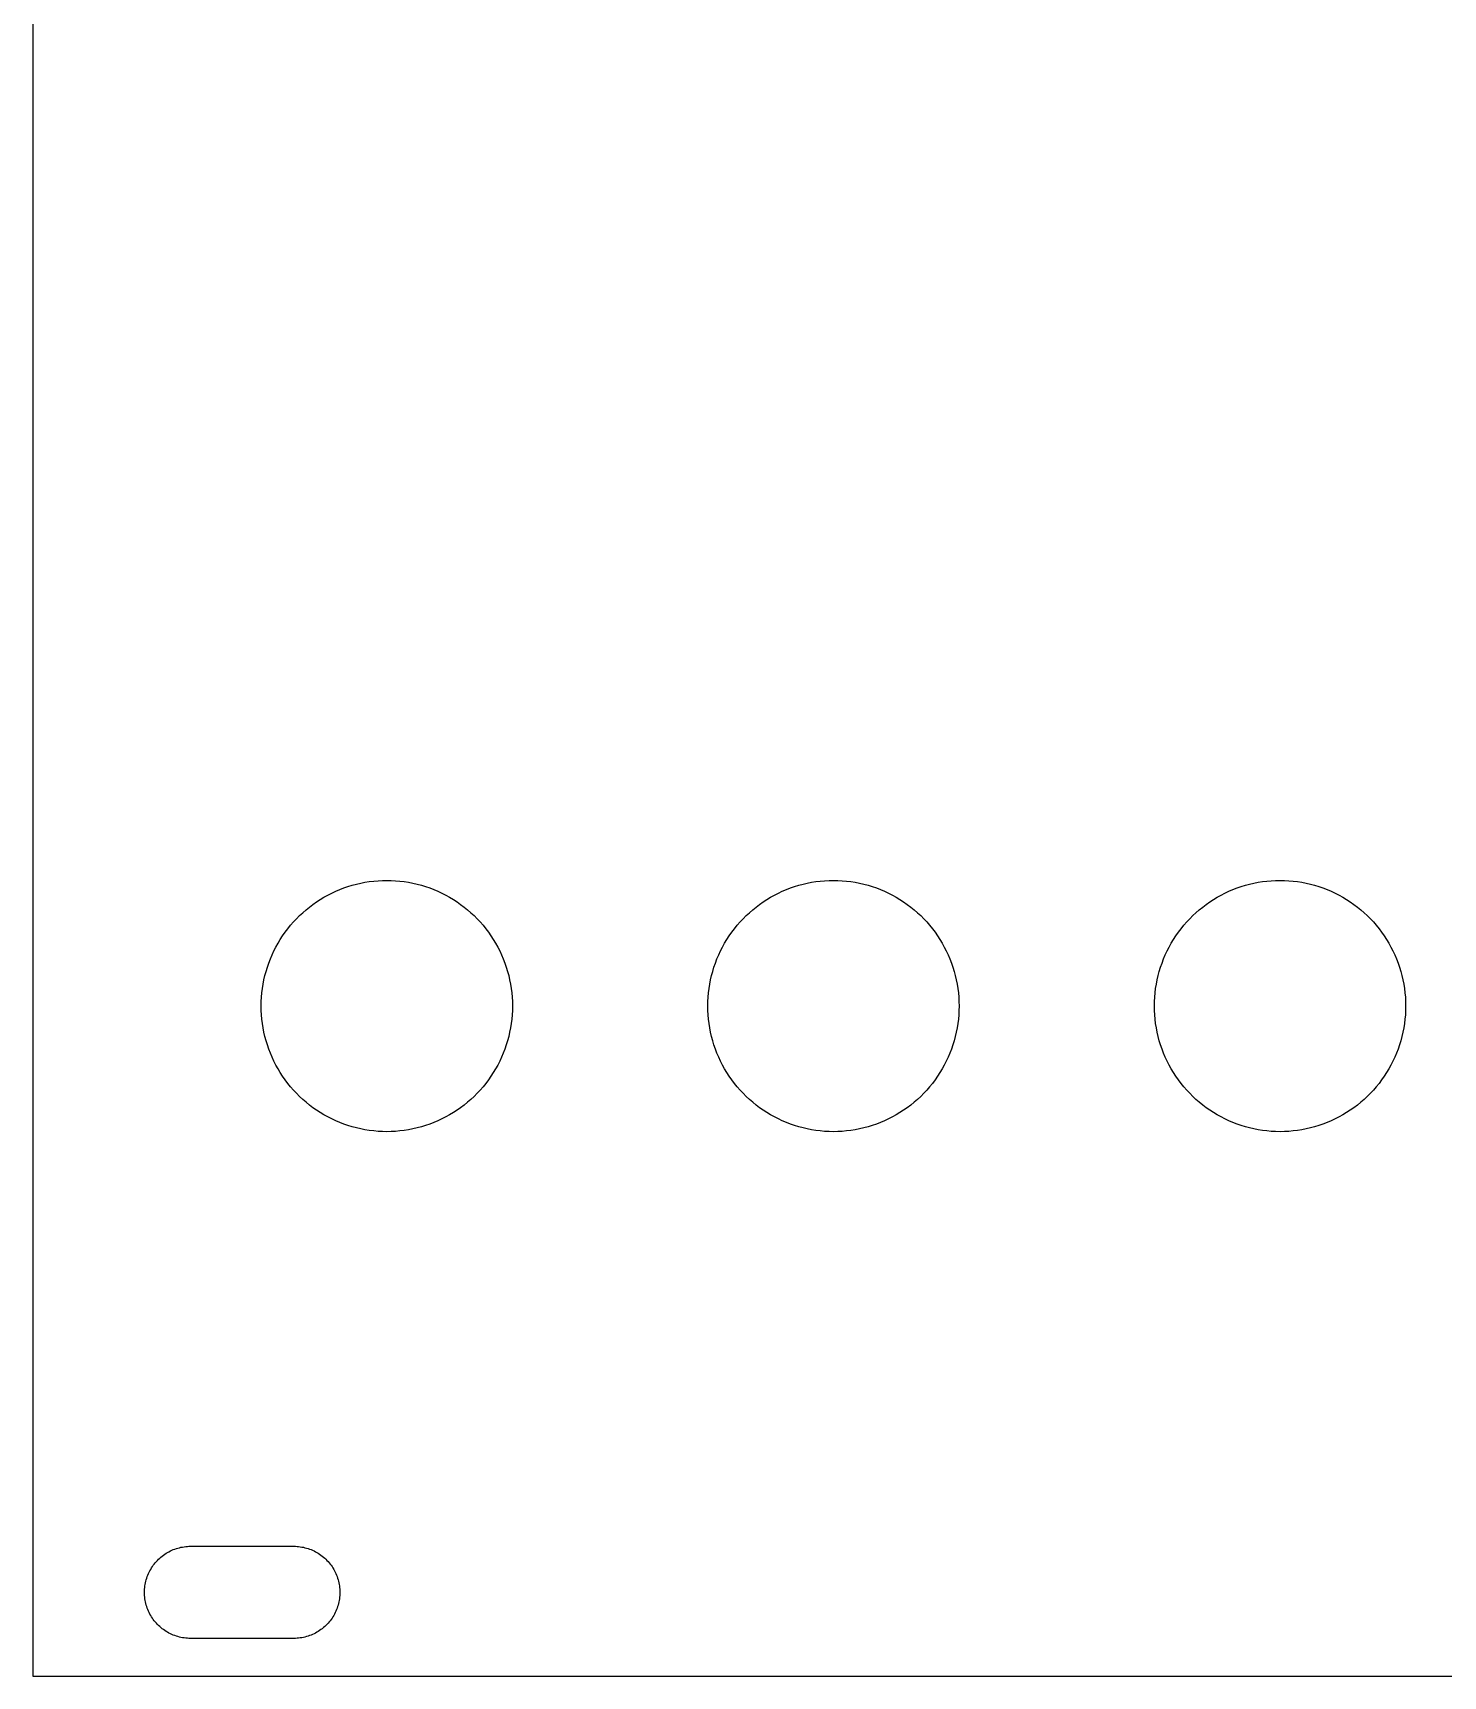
# Model space of a CAD drawing. Header units: metres. Extents: x 0 to 213, y 0 to 128.
# Drawn here: x 0 to 50.5, y 0 to 58.9 of the extents above; entities that cross this region are included whole.
import ezdxf

# ---------------------------------------------------------------- set-up
doc = ezdxf.new("R2010")
doc.units = ezdxf.units.M

msp = doc.modelspace()

# ---------------------------------------------------------------- linework, layer by layer
for p, q in [((0, 128.5), (0, 0)), ((11.1409, 28.2286), (11.2894, 28.2798)), ((11.2894, 28.2798), (11.4396, 28.3257)), ((11.4396, 28.3257), (11.5913, 28.3663)), ((11.5913, 28.3663), (11.7444, 28.4017)), ((11.7444, 28.4017), (11.8986, 28.4316)), ((11.8986, 28.4316), (12.0537, 28.4562)), ((12.0537, 28.4562), (12.2096, 28.4753)), ((12.2096, 28.4753), (12.3661, 28.489)), ((12.3661, 28.489), (12.5229, 28.4973)), ((12.5229, 28.4973), (12.68, 28.5)), ((12.68, 28.5), (12.837, 28.4973)), ((12.837, 28.4973), (12.9939, 28.489)), ((12.9939, 28.489), (13.1504, 28.4753)), ((13.1504, 28.4753), (13.3063, 28.4562)), ((13.3063, 28.4562), (13.4614, 28.4316)), ((13.4614, 28.4316), (13.6156, 28.4017)), ((13.6156, 28.4017), (13.7686, 28.3663)), ((13.7686, 28.3663), (13.9204, 28.3257)), ((13.9204, 28.3257), (14.0706, 28.2798)), ((14.0706, 28.2798), (14.2191, 28.2286)), ((27.1409, 28.2286), (27.2894, 28.2798)), ((27.2894, 28.2798), (27.4396, 28.3257)), ((27.4396, 28.3257), (27.5913, 28.3663)), ((27.5913, 28.3663), (27.7444, 28.4017)), ((27.7444, 28.4017), (27.8986, 28.4316)), ((27.8986, 28.4316), (28.0537, 28.4562)), ((28.0537, 28.4562), (28.2096, 28.4753)), ((28.2096, 28.4753), (28.3661, 28.489)), ((28.3661, 28.489), (28.5229, 28.4973)), ((28.5229, 28.4973), (28.68, 28.5)), ((28.68, 28.5), (28.837, 28.4973)), ((28.837, 28.4973), (28.9939, 28.489)), ((28.9939, 28.489), (29.1504, 28.4753)), ((29.1504, 28.4753), (29.3063, 28.4562)), ((29.3063, 28.4562), (29.4614, 28.4316)), ((29.4614, 28.4316), (29.6156, 28.4017)), ((29.6156, 28.4017), (29.7686, 28.3663)), ((29.7686, 28.3663), (29.9204, 28.3257)), ((29.9204, 28.3257), (30.0706, 28.2798)), ((30.0706, 28.2798), (30.2191, 28.2286)), ((43.1409, 28.2286), (43.2894, 28.2798)), ((43.2894, 28.2798), (43.4396, 28.3257)), ((43.4396, 28.3257), (43.5913, 28.3663)), ((43.5913, 28.3663), (43.7444, 28.4017)), ((43.7444, 28.4017), (43.8986, 28.4316)), ((43.8986, 28.4316), (44.0537, 28.4562)), ((44.0537, 28.4562), (44.2096, 28.4753)), ((44.2096, 28.4753), (44.3661, 28.489)), ((44.3661, 28.489), (44.5229, 28.4973)), ((44.5229, 28.4973), (44.68, 28.5)), ((44.68, 28.5), (44.837, 28.4973)), ((44.837, 28.4973), (44.9939, 28.489)), ((44.9939, 28.489), (45.1504, 28.4753)), ((45.1504, 28.4753), (45.3063, 28.4562)), ((45.3063, 28.4562), (45.4614, 28.4316)), ((45.4614, 28.4316), (45.6156, 28.4017)), ((45.6156, 28.4017), (45.7686, 28.3663)), ((45.7686, 28.3663), (45.9204, 28.3257)), ((45.9204, 28.3257), (46.0706, 28.2798)), ((46.0706, 28.2798), (46.2191, 28.2286)), ((10.035, 27.6406), (10.1636, 27.7307)), ((10.1636, 27.7307), (10.2954, 27.8162)), ((10.2954, 27.8162), (10.43, 27.8971)), ((10.43, 27.8971), (10.5674, 27.9733)), ((10.5674, 27.9733), (10.7073, 28.0446)), ((10.7073, 28.0446), (10.8497, 28.1109)), ((10.8497, 28.1109), (10.9943, 28.1723)), ((10.9943, 28.1723), (11.1409, 28.2286)), ((14.2191, 28.2286), (14.3657, 28.1723)), ((14.3657, 28.1723), (14.5103, 28.1109)), ((14.5103, 28.1109), (14.6527, 28.0446)), ((14.6527, 28.0446), (14.7926, 27.9733)), ((14.7926, 27.9733), (14.93, 27.8971)), ((14.93, 27.8971), (15.0646, 27.8162)), ((15.0646, 27.8162), (15.1964, 27.7307)), ((15.1964, 27.7307), (15.325, 27.6406)), ((26.035, 27.6406), (26.1636, 27.7307)), ((26.1636, 27.7307), (26.2954, 27.8162)), ((26.2954, 27.8162), (26.43, 27.8971)), ((26.43, 27.8971), (26.5674, 27.9733)), ((26.5674, 27.9733), (26.7073, 28.0446)), ((26.7073, 28.0446), (26.8497, 28.1109)), ((26.8497, 28.1109), (26.9943, 28.1723)), ((26.9943, 28.1723), (27.1409, 28.2286)), ((30.2191, 28.2286), (30.3657, 28.1723)), ((30.3657, 28.1723), (30.5103, 28.1109)), ((30.5103, 28.1109), (30.6527, 28.0446)), ((30.6527, 28.0446), (30.7926, 27.9733)), ((30.7926, 27.9733), (30.93, 27.8971)), ((30.93, 27.8971), (31.0646, 27.8162)), ((31.0646, 27.8162), (31.1964, 27.7307)), ((31.1964, 27.7307), (31.325, 27.6406)), ((42.035, 27.6406), (42.1636, 27.7307)), ((42.1636, 27.7307), (42.2954, 27.8162)), ((42.2954, 27.8162), (42.43, 27.8971)), ((42.43, 27.8971), (42.5674, 27.9733)), ((42.5674, 27.9733), (42.7073, 28.0446)), ((42.7073, 28.0446), (42.8497, 28.1109)), ((42.8497, 28.1109), (42.9943, 28.1723)), ((42.9943, 28.1723), (43.1409, 28.2286)), ((46.2191, 28.2286), (46.3657, 28.1723)), ((46.3657, 28.1723), (46.5103, 28.1109)), ((46.5103, 28.1109), (46.6527, 28.0446)), ((46.6527, 28.0446), (46.7926, 27.9733)), ((46.7926, 27.9733), (46.93, 27.8971)), ((46.93, 27.8971), (47.0646, 27.8162)), ((47.0646, 27.8162), (47.1964, 27.7307)), ((47.1964, 27.7307), (47.325, 27.6406)), ((9.33585, 27.0111), (9.44296, 27.126)), ((9.44296, 27.126), (9.55403, 27.237)), ((9.55403, 27.237), (9.6689, 27.3441)), ((9.6689, 27.3441), (9.78745, 27.4472)), ((9.78745, 27.4472), (9.90952, 27.546)), ((9.90952, 27.546), (10.035, 27.6406)), ((15.325, 27.6406), (15.4505, 27.546)), ((15.4505, 27.546), (15.5725, 27.4472)), ((15.5725, 27.4472), (15.6911, 27.3441)), ((15.6911, 27.3441), (15.806, 27.237)), ((15.806, 27.237), (15.917, 27.126)), ((15.917, 27.126), (16.0241, 27.0111)), ((25.3358, 27.0111), (25.443, 27.126)), ((25.443, 27.126), (25.554, 27.237)), ((25.554, 27.237), (25.6689, 27.3441)), ((25.6689, 27.3441), (25.7874, 27.4472)), ((25.7874, 27.4472), (25.9095, 27.546)), ((25.9095, 27.546), (26.035, 27.6406)), ((31.325, 27.6406), (31.4505, 27.546)), ((31.4505, 27.546), (31.5725, 27.4472)), ((31.5725, 27.4472), (31.6911, 27.3441)), ((31.6911, 27.3441), (31.806, 27.237)), ((31.806, 27.237), (31.917, 27.126)), ((31.917, 27.126), (32.0241, 27.0111)), ((41.3358, 27.0111), (41.443, 27.126)), ((41.443, 27.126), (41.554, 27.237)), ((41.554, 27.237), (41.6689, 27.3441)), ((41.6689, 27.3441), (41.7874, 27.4472)), ((41.7874, 27.4472), (41.9095, 27.546)), ((41.9095, 27.546), (42.035, 27.6406)), ((47.325, 27.6406), (47.4505, 27.546)), ((47.4505, 27.546), (47.5725, 27.4472)), ((47.5725, 27.4472), (47.6911, 27.3441)), ((47.6911, 27.3441), (47.806, 27.237)), ((47.806, 27.237), (47.917, 27.126)), ((47.917, 27.126), (48.0241, 27.0111)), ((8.86378, 26.3846), (8.94933, 26.5164)), ((8.94933, 26.5164), (9.03941, 26.645)), ((9.03941, 26.645), (9.13394, 26.7705)), ((9.13394, 26.7705), (9.23279, 26.8925)), ((9.23279, 26.8925), (9.33585, 27.0111)), ((16.0241, 27.0111), (16.1272, 26.8925)), ((16.1272, 26.8925), (16.226, 26.7705)), ((16.226, 26.7705), (16.3206, 26.645)), ((16.3206, 26.645), (16.4107, 26.5164)), ((16.4107, 26.5164), (16.4962, 26.3846)), ((24.8638, 26.3846), (24.9493, 26.5164)), ((24.9493, 26.5164), (25.0394, 26.645)), ((25.0394, 26.645), (25.1339, 26.7705)), ((25.1339, 26.7705), (25.2328, 26.8925)), ((25.2328, 26.8925), (25.3358, 27.0111)), ((32.0241, 27.0111), (32.1272, 26.8925)), ((32.1272, 26.8925), (32.226, 26.7705)), ((32.226, 26.7705), (32.3206, 26.645)), ((32.3206, 26.645), (32.4107, 26.5164)), ((32.4107, 26.5164), (32.4962, 26.3846)), ((40.8638, 26.3846), (40.9493, 26.5164)), ((40.9493, 26.5164), (41.0394, 26.645)), ((41.0394, 26.645), (41.1339, 26.7705)), ((41.1339, 26.7705), (41.2328, 26.8925)), ((41.2328, 26.8925), (41.3358, 27.0111)), ((48.0241, 27.0111), (48.1272, 26.8925)), ((48.1272, 26.8925), (48.226, 26.7705)), ((48.226, 26.7705), (48.3206, 26.645)), ((48.3206, 26.645), (48.4107, 26.5164)), ((48.4107, 26.5164), (48.4962, 26.3846)), ((8.56905, 25.8303), (8.63542, 25.9727)), ((8.63542, 25.9727), (8.70673, 26.1126)), ((8.70673, 26.1126), (8.78288, 26.25)), ((8.78288, 26.25), (8.86378, 26.3846)), ((16.4962, 26.3846), (16.5771, 26.25)), ((16.5771, 26.25), (16.6533, 26.1126)), ((16.6533, 26.1126), (16.7246, 25.9727)), ((16.7246, 25.9727), (16.791, 25.8303)), ((24.569, 25.8303), (24.6354, 25.9727)), ((24.6354, 25.9727), (24.7067, 26.1126)), ((24.7067, 26.1126), (24.7829, 26.25)), ((24.7829, 26.25), (24.8638, 26.3846)), ((32.4962, 26.3846), (32.5771, 26.25)), ((32.5771, 26.25), (32.6533, 26.1126)), ((32.6533, 26.1126), (32.7246, 25.9727)), ((32.7246, 25.9727), (32.791, 25.8303)), ((40.569, 25.8303), (40.6354, 25.9727)), ((40.6354, 25.9727), (40.7067, 26.1126)), ((40.7067, 26.1126), (40.7829, 26.25)), ((40.7829, 26.25), (40.8638, 26.3846)), ((48.4962, 26.3846), (48.5771, 26.25)), ((48.5771, 26.25), (48.6533, 26.1126)), ((48.6533, 26.1126), (48.7246, 25.9727)), ((48.7246, 25.9727), (48.791, 25.8303)), ((8.35431, 25.2404), (8.40024, 25.3906)), ((8.40024, 25.3906), (8.45137, 25.5391)), ((8.45137, 25.5391), (8.50766, 25.6857)), ((8.50766, 25.6857), (8.56905, 25.8303)), ((16.791, 25.8303), (16.8523, 25.6857)), ((16.8523, 25.6857), (16.9086, 25.5391)), ((16.9086, 25.5391), (16.9597, 25.3906)), ((16.9597, 25.3906), (17.0057, 25.2404)), ((24.3543, 25.2404), (24.4002, 25.3906)), ((24.4002, 25.3906), (24.4514, 25.5391)), ((24.4514, 25.5391), (24.5077, 25.6857)), ((24.5077, 25.6857), (24.569, 25.8303)), ((32.791, 25.8303), (32.8523, 25.6857)), ((32.8523, 25.6857), (32.9086, 25.5391)), ((32.9086, 25.5391), (32.9597, 25.3906)), ((32.9597, 25.3906), (33.0057, 25.2404)), ((40.3543, 25.2404), (40.4002, 25.3906)), ((40.4002, 25.3906), (40.4514, 25.5391)), ((40.4514, 25.5391), (40.5077, 25.6857)), ((40.5077, 25.6857), (40.569, 25.8303)), ((48.791, 25.8303), (48.8523, 25.6857)), ((48.8523, 25.6857), (48.9086, 25.5391)), ((48.9086, 25.5391), (48.9597, 25.3906)), ((48.9597, 25.3906), (49.0057, 25.2404)), ((8.22379, 24.6263), (8.24835, 24.7814)), ((8.24835, 24.7814), (8.27834, 24.9356)), ((8.27834, 24.9356), (8.31366, 25.0886)), ((8.31366, 25.0886), (8.35431, 25.2404)), ((17.0057, 25.2404), (17.0463, 25.0886)), ((17.0463, 25.0886), (17.0816, 24.9356)), ((17.0816, 24.9356), (17.1116, 24.7814)), ((17.1116, 24.7814), (17.1362, 24.6263)), ((24.2238, 24.6263), (24.2484, 24.7814)), ((24.2484, 24.7814), (24.2783, 24.9356)), ((24.2783, 24.9356), (24.3137, 25.0886)), ((24.3137, 25.0886), (24.3543, 25.2404)), ((33.0057, 25.2404), (33.0463, 25.0886)), ((33.0463, 25.0886), (33.0817, 24.9356)), ((33.0817, 24.9356), (33.1116, 24.7814)), ((33.1116, 24.7814), (33.1362, 24.6263)), ((40.2238, 24.6263), (40.2484, 24.7814)), ((40.2484, 24.7814), (40.2783, 24.9356)), ((40.2783, 24.9356), (40.3137, 25.0886)), ((40.3137, 25.0886), (40.3543, 25.2404)), ((49.0057, 25.2404), (49.0463, 25.0886)), ((49.0463, 25.0886), (49.0817, 24.9356)), ((49.0817, 24.9356), (49.1116, 24.7814)), ((49.1116, 24.7814), (49.1362, 24.6263)), ((8.17999, 24), (8.18274, 24.157)), ((8.18274, 24.157), (8.19095, 24.3139)), ((8.19095, 24.3139), (8.20465, 24.4704)), ((8.20465, 24.4704), (8.22379, 24.6263)), ((17.1362, 24.6263), (17.1553, 24.4704)), ((17.1553, 24.4704), (17.169, 24.3139)), ((17.169, 24.3139), (17.1772, 24.157)), ((17.1772, 24.157), (17.18, 24)), ((24.18, 24), (24.1827, 24.157)), ((24.1827, 24.157), (24.1909, 24.3139)), ((24.1909, 24.3139), (24.2047, 24.4704)), ((24.2047, 24.4704), (24.2238, 24.6263)), ((33.1362, 24.6263), (33.1553, 24.4704)), ((33.1553, 24.4704), (33.169, 24.3139)), ((33.169, 24.3139), (33.1772, 24.157)), ((33.1772, 24.157), (33.18, 24)), ((40.18, 24), (40.1827, 24.157)), ((40.1827, 24.157), (40.191, 24.3139)), ((40.191, 24.3139), (40.2047, 24.4704)), ((40.2047, 24.4704), (40.2238, 24.6263)), ((49.1362, 24.6263), (49.1553, 24.4704)), ((49.1553, 24.4704), (49.169, 24.3139)), ((49.169, 24.3139), (49.1772, 24.157)), ((49.1772, 24.157), (49.18, 24)), ((8.18274, 23.8429), (8.17999, 24)), ((8.19095, 23.6861), (8.18274, 23.8429)), ((8.20465, 23.5296), (8.19095, 23.6861)), ((17.169, 23.6861), (17.1553, 23.5296)), ((17.1772, 23.8429), (17.169, 23.6861)), ((17.18, 24), (17.1772, 23.8429)), ((24.1827, 23.8429), (24.18, 24)), ((24.1909, 23.6861), (24.1827, 23.8429)), ((24.2047, 23.5296), (24.1909, 23.6861)), ((33.169, 23.6861), (33.1553, 23.5296)), ((33.1772, 23.8429), (33.169, 23.6861)), ((33.18, 24), (33.1772, 23.8429)), ((40.1827, 23.8429), (40.18, 24)), ((40.191, 23.6861), (40.1827, 23.8429)), ((40.2047, 23.5296), (40.191, 23.6861)), ((49.169, 23.6861), (49.1553, 23.5296)), ((49.1772, 23.8429), (49.169, 23.6861)), ((49.18, 24), (49.1772, 23.8429)), ((8.22379, 23.3737), (8.20465, 23.5296)), ((8.24835, 23.2186), (8.22379, 23.3737)), ((8.27834, 23.0644), (8.24835, 23.2186)), ((8.31366, 22.9113), (8.27834, 23.0644)), ((17.0816, 23.0644), (17.0463, 22.9113)), ((17.1116, 23.2186), (17.0816, 23.0644)), ((17.1362, 23.3737), (17.1116, 23.2186)), ((17.1553, 23.5296), (17.1362, 23.3737)), ((24.2238, 23.3737), (24.2047, 23.5296)), ((24.2484, 23.2186), (24.2238, 23.3737)), ((24.2783, 23.0644), (24.2484, 23.2186)), ((24.3137, 22.9113), (24.2783, 23.0644)), ((33.0817, 23.0644), (33.0463, 22.9113)), ((33.1116, 23.2186), (33.0817, 23.0644)), ((33.1362, 23.3737), (33.1116, 23.2186)), ((33.1553, 23.5296), (33.1362, 23.3737)), ((40.2238, 23.3737), (40.2047, 23.5296)), ((40.2484, 23.2186), (40.2238, 23.3737)), ((40.2783, 23.0644), (40.2484, 23.2186)), ((40.3137, 22.9113), (40.2783, 23.0644)), ((49.0817, 23.0644), (49.0463, 22.9113)), ((49.1116, 23.2186), (49.0817, 23.0644)), ((49.1362, 23.3737), (49.1116, 23.2186)), ((49.1553, 23.5296), (49.1362, 23.3737)), ((8.35431, 22.7596), (8.31366, 22.9113)), ((8.40024, 22.6094), (8.35431, 22.7596)), ((8.45137, 22.4609), (8.40024, 22.6094)), ((8.50766, 22.3143), (8.45137, 22.4609)), ((16.9086, 22.4609), (16.8523, 22.3143)), ((16.9597, 22.6094), (16.9086, 22.4609)), ((17.0057, 22.7596), (16.9597, 22.6094)), ((17.0463, 22.9113), (17.0057, 22.7596)), ((24.3543, 22.7596), (24.3137, 22.9113)), ((24.4002, 22.6094), (24.3543, 22.7596)), ((24.4514, 22.4609), (24.4002, 22.6094)), ((24.5077, 22.3143), (24.4514, 22.4609)), ((32.9086, 22.4609), (32.8523, 22.3143)), ((32.9597, 22.6094), (32.9086, 22.4609)), ((33.0057, 22.7596), (32.9597, 22.6094)), ((33.0463, 22.9113), (33.0057, 22.7596)), ((40.3543, 22.7596), (40.3137, 22.9113)), ((40.4002, 22.6094), (40.3543, 22.7596)), ((40.4514, 22.4609), (40.4002, 22.6094)), ((40.5077, 22.3143), (40.4514, 22.4609)), ((48.9086, 22.4609), (48.8523, 22.3143)), ((48.9597, 22.6094), (48.9086, 22.4609)), ((49.0057, 22.7596), (48.9597, 22.6094)), ((49.0463, 22.9113), (49.0057, 22.7596)), ((8.56905, 22.1697), (8.50766, 22.3143)), ((8.63542, 22.0273), (8.56905, 22.1697)), ((8.70673, 21.8874), (8.63542, 22.0273)), ((8.78288, 21.75), (8.70673, 21.8874)), ((16.6533, 21.8874), (16.5771, 21.75)), ((16.7246, 22.0273), (16.6533, 21.8874)), ((16.791, 22.1697), (16.7246, 22.0273)), ((16.8523, 22.3143), (16.791, 22.1697)), ((24.569, 22.1697), (24.5077, 22.3143)), ((24.6354, 22.0273), (24.569, 22.1697)), ((24.7067, 21.8874), (24.6354, 22.0273)), ((24.7829, 21.75), (24.7067, 21.8874)), ((32.6533, 21.8874), (32.5771, 21.75)), ((32.7246, 22.0273), (32.6533, 21.8874)), ((32.791, 22.1697), (32.7246, 22.0273)), ((32.8523, 22.3143), (32.791, 22.1697)), ((40.569, 22.1697), (40.5077, 22.3143)), ((40.6354, 22.0273), (40.569, 22.1697)), ((40.7067, 21.8874), (40.6354, 22.0273)), ((40.7829, 21.75), (40.7067, 21.8874)), ((48.6533, 21.8874), (48.5771, 21.75)), ((48.7246, 22.0273), (48.6533, 21.8874)), ((48.791, 22.1697), (48.7246, 22.0273)), ((48.8523, 22.3143), (48.791, 22.1697)), ((8.86378, 21.6154), (8.78288, 21.75)), ((8.94933, 21.4836), (8.86378, 21.6154)), ((9.03941, 21.355), (8.94933, 21.4836)), ((9.13394, 21.2295), (9.03941, 21.355)), ((9.23279, 21.1075), (9.13394, 21.2295)), ((16.226, 21.2295), (16.1272, 21.1075)), ((16.3206, 21.355), (16.226, 21.2295)), ((16.4107, 21.4836), (16.3206, 21.355)), ((16.4962, 21.6154), (16.4107, 21.4836)), ((16.5771, 21.75), (16.4962, 21.6154)), ((24.8638, 21.6154), (24.7829, 21.75)), ((24.9493, 21.4836), (24.8638, 21.6154)), ((25.0394, 21.355), (24.9493, 21.4836)), ((25.1339, 21.2295), (25.0394, 21.355)), ((25.2328, 21.1075), (25.1339, 21.2295)), ((32.226, 21.2295), (32.1272, 21.1075)), ((32.3206, 21.355), (32.226, 21.2295)), ((32.4107, 21.4836), (32.3206, 21.355)), ((32.4962, 21.6154), (32.4107, 21.4836)), ((32.5771, 21.75), (32.4962, 21.6154)), ((40.8638, 21.6154), (40.7829, 21.75)), ((40.9493, 21.4836), (40.8638, 21.6154)), ((41.0394, 21.355), (40.9493, 21.4836)), ((41.1339, 21.2295), (41.0394, 21.355)), ((41.2328, 21.1075), (41.1339, 21.2295)), ((48.226, 21.2295), (48.1272, 21.1075)), ((48.3206, 21.355), (48.226, 21.2295)), ((48.4107, 21.4836), (48.3206, 21.355)), ((48.4962, 21.6154), (48.4107, 21.4836)), ((48.5771, 21.75), (48.4962, 21.6154)), ((9.33585, 20.9889), (9.23279, 21.1075)), ((9.44296, 20.874), (9.33585, 20.9889)), ((9.55403, 20.763), (9.44296, 20.874)), ((9.6689, 20.6558), (9.55403, 20.763)), ((9.78745, 20.5528), (9.6689, 20.6558)), ((15.6911, 20.6558), (15.5725, 20.5528)), ((15.806, 20.763), (15.6911, 20.6558)), ((15.917, 20.874), (15.806, 20.763)), ((16.0241, 20.9889), (15.917, 20.874)), ((16.1272, 21.1075), (16.0241, 20.9889)), ((25.3358, 20.9889), (25.2328, 21.1075)), ((25.443, 20.874), (25.3358, 20.9889)), ((25.554, 20.763), (25.443, 20.874)), ((25.6689, 20.6558), (25.554, 20.763)), ((25.7874, 20.5528), (25.6689, 20.6558)), ((31.6911, 20.6558), (31.5725, 20.5528)), ((31.806, 20.763), (31.6911, 20.6558)), ((31.917, 20.874), (31.806, 20.763)), ((32.0241, 20.9889), (31.917, 20.874)), ((32.1272, 21.1075), (32.0241, 20.9889)), ((41.3358, 20.9889), (41.2328, 21.1075)), ((41.443, 20.874), (41.3358, 20.9889)), ((41.554, 20.763), (41.443, 20.874)), ((41.6689, 20.6558), (41.554, 20.763)), ((41.7874, 20.5528), (41.6689, 20.6558)), ((47.6911, 20.6558), (47.5725, 20.5528)), ((47.806, 20.763), (47.6911, 20.6558)), ((47.917, 20.874), (47.806, 20.763)), ((48.0241, 20.9889), (47.917, 20.874)), ((48.1272, 21.1075), (48.0241, 20.9889)), ((9.90952, 20.4539), (9.78745, 20.5528)), ((10.035, 20.3594), (9.90952, 20.4539)), ((10.1636, 20.2693), (10.035, 20.3594)), ((10.2954, 20.1838), (10.1636, 20.2693)), ((10.43, 20.1029), (10.2954, 20.1838)), ((10.5674, 20.0267), (10.43, 20.1029)), ((10.7073, 19.9554), (10.5674, 20.0267)), ((14.7926, 20.0267), (14.6527, 19.9554)), ((14.93, 20.1029), (14.7926, 20.0267)), ((15.0646, 20.1838), (14.93, 20.1029)), ((15.1964, 20.2693), (15.0646, 20.1838)), ((15.325, 20.3594), (15.1964, 20.2693)), ((15.4505, 20.4539), (15.325, 20.3594)), ((15.5725, 20.5528), (15.4505, 20.4539)), ((25.9095, 20.4539), (25.7874, 20.5528)), ((26.035, 20.3594), (25.9095, 20.4539)), ((26.1636, 20.2693), (26.035, 20.3594)), ((26.2954, 20.1838), (26.1636, 20.2693)), ((26.43, 20.1029), (26.2954, 20.1838)), ((26.5674, 20.0267), (26.43, 20.1029)), ((26.7073, 19.9554), (26.5674, 20.0267)), ((30.7926, 20.0267), (30.6527, 19.9554)), ((30.93, 20.1029), (30.7926, 20.0267)), ((31.0646, 20.1838), (30.93, 20.1029)), ((31.1964, 20.2693), (31.0646, 20.1838)), ((31.325, 20.3594), (31.1964, 20.2693)), ((31.4505, 20.4539), (31.325, 20.3594)), ((31.5725, 20.5528), (31.4505, 20.4539)), ((41.9095, 20.4539), (41.7874, 20.5528)), ((42.035, 20.3594), (41.9095, 20.4539)), ((42.1636, 20.2693), (42.035, 20.3594)), ((42.2954, 20.1838), (42.1636, 20.2693)), ((42.43, 20.1029), (42.2954, 20.1838)), ((42.5674, 20.0267), (42.43, 20.1029)), ((42.7073, 19.9554), (42.5674, 20.0267)), ((46.7926, 20.0267), (46.6527, 19.9554)), ((46.93, 20.1029), (46.7926, 20.0267)), ((47.0646, 20.1838), (46.93, 20.1029)), ((47.1964, 20.2693), (47.0646, 20.1838)), ((47.325, 20.3594), (47.1964, 20.2693)), ((47.4505, 20.4539), (47.325, 20.3594)), ((47.5725, 20.5528), (47.4505, 20.4539)), ((10.8497, 19.889), (10.7073, 19.9554)), ((10.9943, 19.8277), (10.8497, 19.889)), ((11.1409, 19.7714), (10.9943, 19.8277)), ((11.2894, 19.7202), (11.1409, 19.7714)), ((11.4396, 19.6743), (11.2894, 19.7202)), ((11.5913, 19.6337), (11.4396, 19.6743)), ((11.7444, 19.5983), (11.5913, 19.6337)), ((11.8986, 19.5684), (11.7444, 19.5983)), ((12.0537, 19.5438), (11.8986, 19.5684)), ((12.2096, 19.5246), (12.0537, 19.5438)), ((12.3661, 19.511), (12.2096, 19.5246)), ((12.5229, 19.5027), (12.3661, 19.511)), ((12.68, 19.5), (12.5229, 19.5027)), ((12.837, 19.5027), (12.68, 19.5)), ((12.9939, 19.511), (12.837, 19.5027)), ((13.1504, 19.5246), (12.9939, 19.511)), ((13.3063, 19.5438), (13.1504, 19.5246)), ((13.4614, 19.5684), (13.3063, 19.5438)), ((13.6156, 19.5983), (13.4614, 19.5684)), ((13.7686, 19.6337), (13.6156, 19.5983)), ((13.9204, 19.6743), (13.7686, 19.6337)), ((14.0706, 19.7202), (13.9204, 19.6743)), ((14.2191, 19.7714), (14.0706, 19.7202)), ((14.3657, 19.8277), (14.2191, 19.7714)), ((14.5103, 19.889), (14.3657, 19.8277)), ((14.6527, 19.9554), (14.5103, 19.889)), ((26.8497, 19.889), (26.7073, 19.9554)), ((26.9943, 19.8277), (26.8497, 19.889)), ((27.1409, 19.7714), (26.9943, 19.8277)), ((27.2894, 19.7202), (27.1409, 19.7714)), ((27.4396, 19.6743), (27.2894, 19.7202)), ((27.5913, 19.6337), (27.4396, 19.6743)), ((27.7444, 19.5983), (27.5913, 19.6337)), ((27.8986, 19.5684), (27.7444, 19.5983)), ((28.0537, 19.5438), (27.8986, 19.5684)), ((28.2096, 19.5246), (28.0537, 19.5438)), ((28.3661, 19.511), (28.2096, 19.5246)), ((28.5229, 19.5027), (28.3661, 19.511)), ((28.68, 19.5), (28.5229, 19.5027)), ((28.837, 19.5027), (28.68, 19.5)), ((28.9939, 19.511), (28.837, 19.5027)), ((29.1504, 19.5246), (28.9939, 19.511)), ((29.3063, 19.5438), (29.1504, 19.5246)), ((29.4614, 19.5684), (29.3063, 19.5438)), ((29.6156, 19.5983), (29.4614, 19.5684)), ((29.7686, 19.6337), (29.6156, 19.5983)), ((29.9204, 19.6743), (29.7686, 19.6337)), ((30.0706, 19.7202), (29.9204, 19.6743)), ((30.2191, 19.7714), (30.0706, 19.7202)), ((30.3657, 19.8277), (30.2191, 19.7714)), ((30.5103, 19.889), (30.3657, 19.8277)), ((30.6527, 19.9554), (30.5103, 19.889)), ((42.8497, 19.889), (42.7073, 19.9554)), ((42.9943, 19.8277), (42.8497, 19.889)), ((43.1409, 19.7714), (42.9943, 19.8277)), ((43.2894, 19.7202), (43.1409, 19.7714)), ((43.4396, 19.6743), (43.2894, 19.7202)), ((43.5913, 19.6337), (43.4396, 19.6743)), ((43.7444, 19.5983), (43.5913, 19.6337)), ((43.8986, 19.5684), (43.7444, 19.5983)), ((44.0537, 19.5438), (43.8986, 19.5684)), ((44.2096, 19.5246), (44.0537, 19.5438)), ((44.3661, 19.511), (44.2096, 19.5246)), ((44.5229, 19.5027), (44.3661, 19.511)), ((44.68, 19.5), (44.5229, 19.5027)), ((44.837, 19.5027), (44.68, 19.5)), ((44.9939, 19.511), (44.837, 19.5027)), ((45.1504, 19.5246), (44.9939, 19.511)), ((45.3063, 19.5438), (45.1504, 19.5246)), ((45.4614, 19.5684), (45.3063, 19.5438)), ((45.6156, 19.5983), (45.4614, 19.5684)), ((45.7686, 19.6337), (45.6156, 19.5983)), ((45.9204, 19.6743), (45.7686, 19.6337)), ((46.0706, 19.7202), (45.9204, 19.6743)), ((46.2191, 19.7714), (46.0706, 19.7202)), ((46.3657, 19.8277), (46.2191, 19.7714)), ((46.5103, 19.889), (46.3657, 19.8277)), ((46.6527, 19.9554), (46.5103, 19.889)), ((4.4238, 4.10406), (4.46309, 4.14618)), ((4.46309, 4.14618), (4.5038, 4.1869)), ((4.5038, 4.1869), (4.54593, 4.22618)), ((4.54593, 4.22618), (4.5894, 4.26396)), ((4.5894, 4.26396), (4.63416, 4.30022)), ((4.63416, 4.30022), (4.68015, 4.33487)), ((4.68015, 4.33487), (4.72733, 4.3679)), ((4.72733, 4.3679), (4.77562, 4.39928)), ((4.77562, 4.39928), (4.825, 4.42894)), ((4.825, 4.42894), (4.87537, 4.45686)), ((4.87537, 4.45686), (4.92668, 4.483)), ((4.92668, 4.483), (4.97888, 4.50734)), ((4.97888, 4.50734), (5.03189, 4.52985)), ((5.03189, 4.52985), (5.08566, 4.55049)), ((5.08566, 4.55049), (5.14012, 4.56923)), ((5.14012, 4.56923), (5.19519, 4.58607)), ((5.19519, 4.58607), (5.25082, 4.60098)), ((5.25082, 4.60098), (5.30695, 4.61394)), ((5.30695, 4.61394), (5.36348, 4.62492)), ((5.36348, 4.62492), (5.42036, 4.63394)), ((5.42036, 4.63394), (5.47752, 4.64096)), ((5.47752, 4.64096), (5.5349, 4.64597)), ((5.5349, 4.64597), (5.59241, 4.64899)), ((5.59241, 4.64899), (5.64999, 4.64999)), ((5.64999, 4.64999), (9.34999, 4.64999)), ((9.34999, 4.64999), (9.40758, 4.64899)), ((9.40758, 4.64899), (9.46509, 4.64597)), ((9.46509, 4.64597), (9.52246, 4.64096)), ((9.52246, 4.64096), (9.57962, 4.63394)), ((9.57962, 4.63394), (9.63651, 4.62492)), ((9.63651, 4.62492), (9.69305, 4.61394)), ((9.69305, 4.61394), (9.74916, 4.60098)), ((9.74916, 4.60098), (9.80479, 4.58607)), ((9.80479, 4.58607), (9.85986, 4.56923)), ((9.85986, 4.56923), (9.91432, 4.55049)), ((9.91432, 4.55049), (9.96809, 4.52985)), ((9.96809, 4.52985), (10.0211, 4.50734)), ((10.0211, 4.50734), (10.0733, 4.483)), ((10.0733, 4.483), (10.1246, 4.45686)), ((10.1246, 4.45686), (10.175, 4.42894)), ((10.175, 4.42894), (10.2244, 4.39928)), ((10.2244, 4.39928), (10.2727, 4.3679)), ((10.2727, 4.3679), (10.3198, 4.33487)), ((10.3198, 4.33487), (10.3658, 4.30022)), ((10.3658, 4.30022), (10.4106, 4.26396)), ((10.4106, 4.26396), (10.4541, 4.22618)), ((10.4541, 4.22618), (10.4962, 4.1869)), ((10.4962, 4.1869), (10.5369, 4.14618)), ((10.5369, 4.14618), (10.5762, 4.10406)), ((4.08075, 3.50987), (4.0995, 3.56433)), ((4.0995, 3.56433), (4.12013, 3.61809)), ((4.12013, 3.61809), (4.14264, 3.67111)), ((4.14264, 3.67111), (4.16698, 3.72331)), ((4.16698, 3.72331), (4.19313, 3.77463)), ((4.19313, 3.77463), (4.22105, 3.825)), ((4.22105, 3.825), (4.25072, 3.87436)), ((4.25072, 3.87436), (4.28207, 3.92265)), ((4.28207, 3.92265), (4.31511, 3.96983)), ((4.31511, 3.96983), (4.34978, 4.01584)), ((4.34978, 4.01584), (4.38602, 4.06059)), ((4.38602, 4.06059), (4.4238, 4.10406)), ((10.5762, 4.10406), (10.614, 4.06059)), ((10.614, 4.06059), (10.6502, 4.01584)), ((10.6502, 4.01584), (10.6849, 3.96983)), ((10.6849, 3.96983), (10.7179, 3.92265)), ((10.7179, 3.92265), (10.7493, 3.87436)), ((10.7493, 3.87436), (10.7789, 3.825)), ((10.7789, 3.825), (10.8069, 3.77463)), ((10.8069, 3.77463), (10.833, 3.72331)), ((10.833, 3.72331), (10.8573, 3.67111)), ((10.8573, 3.67111), (10.8799, 3.61809)), ((10.8799, 3.61809), (10.9005, 3.56433)), ((10.9005, 3.56433), (10.9192, 3.50987)), ((4, 3), (4.00099, 3.05757)), ((4.00099, 2.94241), (4, 3)), ((4.00099, 3.05757), (4.00401, 3.1151)), ((4.00401, 3.1151), (4.00903, 3.17247)), ((4.00903, 3.17247), (4.01605, 3.22963)), ((4.01605, 3.22963), (4.02505, 3.28651)), ((4.02505, 3.28651), (4.03606, 3.34305)), ((4.03606, 3.34305), (4.04901, 3.39917)), ((4.04901, 3.39917), (4.06392, 3.45479)), ((4.06392, 3.45479), (4.08075, 3.50987)), ((10.9192, 3.50987), (10.9361, 3.45479)), ((10.9361, 3.45479), (10.951, 3.39917)), ((10.951, 3.39917), (10.9639, 3.34305)), ((10.9639, 3.34305), (10.9749, 3.28651)), ((10.9749, 3.28651), (10.9839, 3.22963)), ((10.9839, 3.22963), (10.991, 3.17247)), ((10.991, 3.17247), (10.996, 3.1151)), ((10.996, 3.1151), (10.999, 3.05757)), ((10.999, 3.05757), (11, 3)), ((11, 3), (10.999, 2.94241)), ((4.00401, 2.88489), (4.00099, 2.94241)), ((4.00903, 2.82751), (4.00401, 2.88489)), ((4.01605, 2.77036), (4.00903, 2.82751)), ((4.02505, 2.71347), (4.01605, 2.77036)), ((4.03606, 2.65694), (4.02505, 2.71347)), ((4.04901, 2.60081), (4.03606, 2.65694)), ((4.06392, 2.5452), (4.04901, 2.60081)), ((4.08075, 2.49011), (4.06392, 2.5452)), ((4.0995, 2.43565), (4.08075, 2.49011)), ((4.12013, 2.3819), (4.0995, 2.43565)), ((4.14264, 2.32887), (4.12013, 2.3819)), ((10.8799, 2.3819), (10.8573, 2.32887)), ((10.9005, 2.43565), (10.8799, 2.3819)), ((10.9192, 2.49011), (10.9005, 2.43565)), ((10.9361, 2.5452), (10.9192, 2.49011)), ((10.951, 2.60081), (10.9361, 2.5452)), ((10.9639, 2.65694), (10.951, 2.60081)), ((10.9749, 2.71347), (10.9639, 2.65694)), ((10.9839, 2.77036), (10.9749, 2.71347)), ((10.991, 2.82751), (10.9839, 2.77036)), ((10.996, 2.88489), (10.991, 2.82751)), ((10.999, 2.94241), (10.996, 2.88489)), ((4.16698, 2.27669), (4.14264, 2.32887)), ((4.19313, 2.22537), (4.16698, 2.27669)), ((4.22105, 2.17499), (4.19313, 2.22537)), ((4.25072, 2.12563), (4.22105, 2.17499)), ((4.28207, 2.07733), (4.25072, 2.12563)), ((4.31511, 2.03015), (4.28207, 2.07733)), ((4.34978, 1.98415), (4.31511, 2.03015)), ((4.38602, 1.93939), (4.34978, 1.98415)), ((4.4238, 1.89594), (4.38602, 1.93939)), ((4.46309, 1.85381), (4.4238, 1.89594)), ((4.5038, 1.81308), (4.46309, 1.85381)), ((4.54593, 1.7738), (4.5038, 1.81308)), ((4.5894, 1.73602), (4.54593, 1.7738)), ((10.4541, 1.7738), (10.4106, 1.73602)), ((10.4962, 1.81308), (10.4541, 1.7738)), ((10.5369, 1.85381), (10.4962, 1.81308)), ((10.5762, 1.89594), (10.5369, 1.85381)), ((10.614, 1.93939), (10.5762, 1.89594)), ((10.6502, 1.98415), (10.614, 1.93939)), ((10.6849, 2.03015), (10.6502, 1.98415)), ((10.7179, 2.07733), (10.6849, 2.03015)), ((10.7493, 2.12563), (10.7179, 2.07733)), ((10.7789, 2.17499), (10.7493, 2.12563)), ((10.8069, 2.22537), (10.7789, 2.17499)), ((10.833, 2.27669), (10.8069, 2.22537)), ((10.8573, 2.32887), (10.833, 2.27669)), ((4.63416, 1.69977), (4.5894, 1.73602)), ((4.68015, 1.66512), (4.63416, 1.69977)), ((4.72733, 1.63208), (4.68015, 1.66512)), ((4.77562, 1.60071), (4.72733, 1.63208)), ((4.825, 1.57104), (4.77562, 1.60071)), ((4.87537, 1.54314), (4.825, 1.57104)), ((4.92668, 1.51698), (4.87537, 1.54314)), ((4.97888, 1.49265), (4.92668, 1.51698)), ((5.03189, 1.47014), (4.97888, 1.49265)), ((5.08566, 1.44949), (5.03189, 1.47014)), ((5.14012, 1.43076), (5.08566, 1.44949)), ((5.19519, 1.41391), (5.14012, 1.43076)), ((5.25082, 1.399), (5.19519, 1.41391)), ((5.30695, 1.38605), (5.25082, 1.399)), ((5.36348, 1.37506), (5.30695, 1.38605)), ((5.42036, 1.36606), (5.36348, 1.37506)), ((5.47752, 1.35904), (5.42036, 1.36606)), ((5.5349, 1.35402), (5.47752, 1.35904)), ((5.59241, 1.351), (5.5349, 1.35402)), ((5.64999, 1.34999), (5.59241, 1.351)), ((9.34999, 1.34999), (5.64999, 1.34999)), ((9.40758, 1.351), (9.34999, 1.34999)), ((9.46509, 1.35402), (9.40758, 1.351)), ((9.52246, 1.35904), (9.46509, 1.35402)), ((9.57962, 1.36606), (9.52246, 1.35904)), ((9.63651, 1.37506), (9.57962, 1.36606)), ((9.69305, 1.38605), (9.63651, 1.37506)), ((9.74916, 1.399), (9.69305, 1.38605)), ((9.80479, 1.41391), (9.74916, 1.399)), ((9.85986, 1.43076), (9.80479, 1.41391)), ((9.91432, 1.44949), (9.85986, 1.43076)), ((9.96809, 1.47014), (9.91432, 1.44949)), ((10.0211, 1.49265), (9.96809, 1.47014)), ((10.0733, 1.51698), (10.0211, 1.49265)), ((10.1246, 1.54314), (10.0733, 1.51698)), ((10.175, 1.57104), (10.1246, 1.54314)), ((10.2244, 1.60071), (10.175, 1.57104)), ((10.2727, 1.63208), (10.2244, 1.60071)), ((10.3198, 1.66512), (10.2727, 1.63208)), ((10.3658, 1.69977), (10.3198, 1.66512)), ((10.4106, 1.73602), (10.3658, 1.69977)), ((0, 0), (213.36, 0))]:
    msp.add_line(p, q)

doc.saveas('drawing.dxf')
